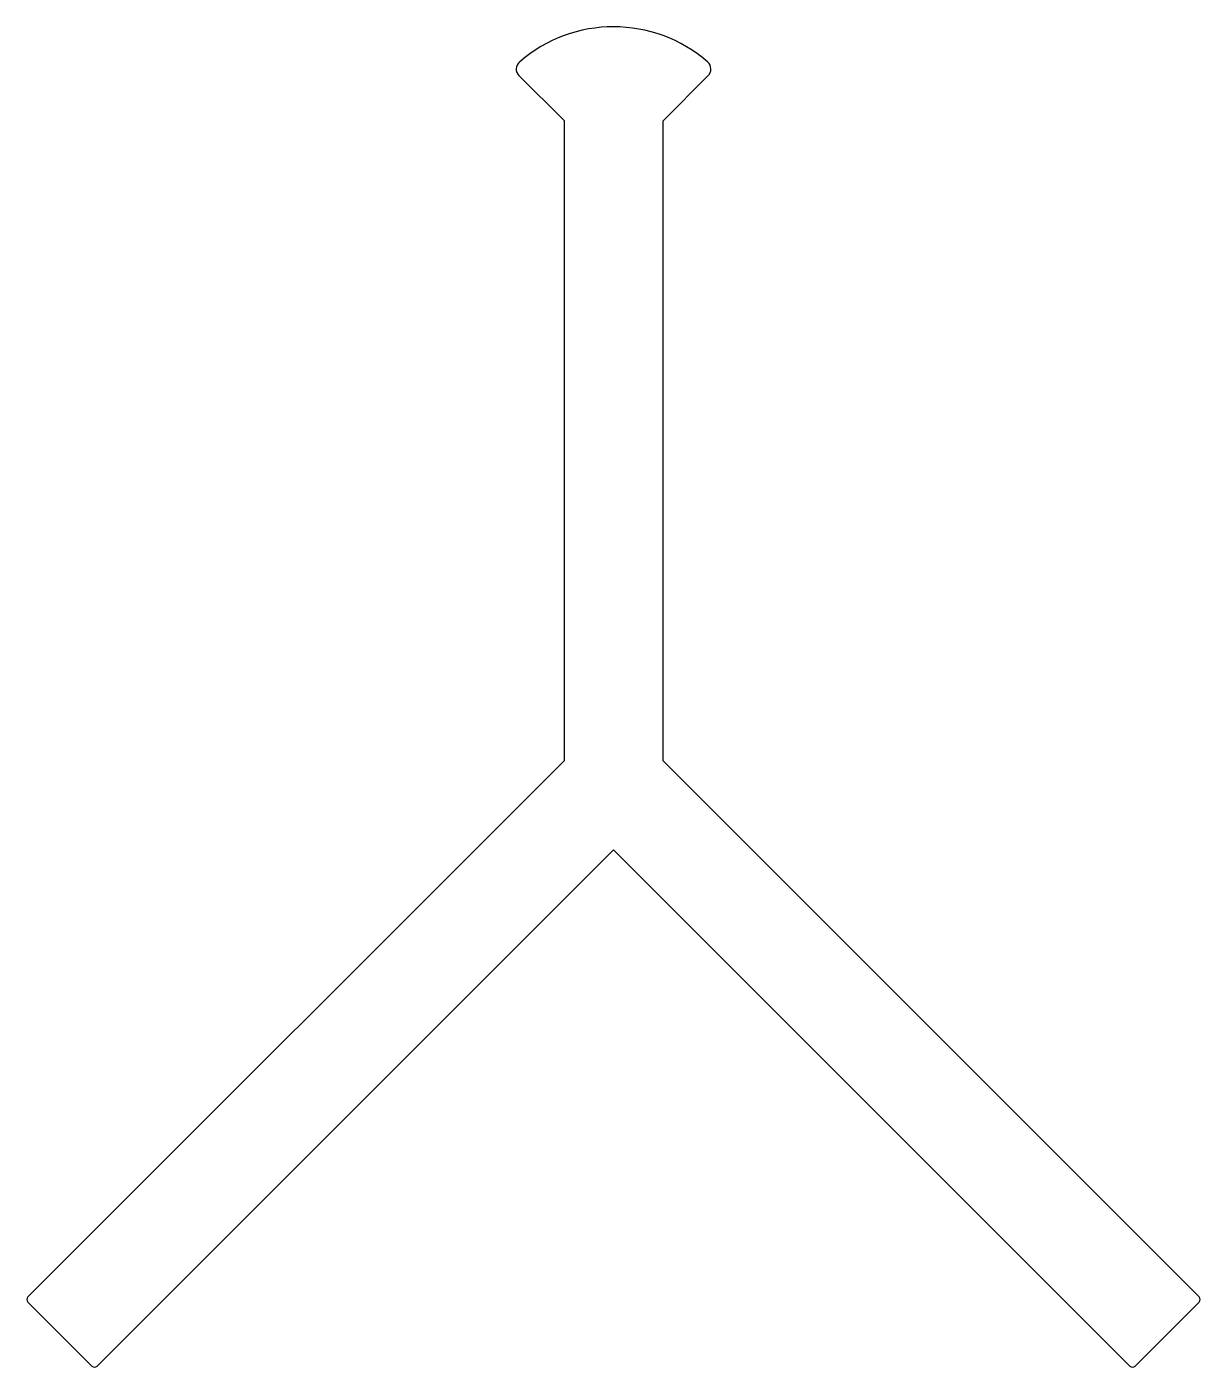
# Model space of a CAD drawing. Extents: x 1048 to 1144, y 366 to 475.
import ezdxf

# ---------------------------------------------------------------- set-up
doc = ezdxf.new("R2010")
doc.units = 0
doc.layers.get('0').update_dxf_attribs({"linetype": 'CONTINUOUS'})

msp = doc.modelspace()

# ---------------------------------------------------------------- linework, layer by layer
for p, q in [((1088.64, 471.3), (1092.33, 467.61)), ((1100.43, 467.6), (1104.12, 471.29)), ((1092.33, 467.61), (1092.33, 415.28)), ((1100.43, 415.27), (1100.43, 467.6)), ((1092.33, 415.28), (1048.51, 371.45)), ((1144.25, 371.45), (1100.43, 415.27)), ((1054.16, 365.8), (1096.38, 408.01)), ((1096.38, 408.01), (1138.59, 365.8)), ((1048.51, 371.03), (1053.74, 365.8)), ((1139.01, 365.8), (1144.25, 371.03))]:
    msp.add_line(p, q)
for centre, radius, start, end in [((1096.38, 463.55), 11.73, 48.9162, 131.0237), ((1089.17, 471.83), 0.75, 131.0237, 225), ((1103.59, 471.82), 0.75, 315, 48.9162), ((1048.72, 371.24), 0.3, 135, 225), ((1144.04, 371.24), 0.3, 315, 45), ((1053.95, 366.01), 0.3, 225, 315), ((1138.8, 366.01), 0.3, 225, 315)]:
    msp.add_arc(centre, radius, start, end)

doc.saveas('drawing.dxf')
